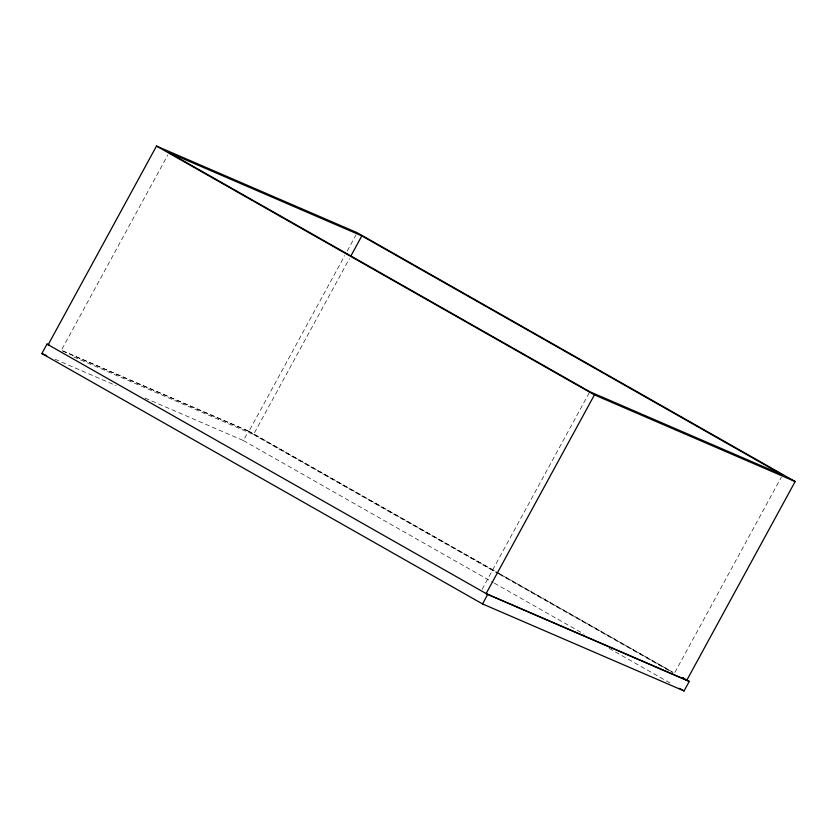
<?xml version="1.0" encoding="UTF-8"?>
<svg xmlns="http://www.w3.org/2000/svg" width="837" height="837" viewBox="0 0 837 837"><rect width="100%" height="100%" fill="white"/><g stroke="black" fill="none" stroke-linecap="round" stroke-linejoin="round"><path stroke-width="0.63" stroke-dasharray="4.18 3.14" d="M62.001 349.06L167.839 154.95M145.021 398.088L243.379 440.555L248.547 431.086L498.413 573.063M62.513 350.933L248.892 431.4L344.76 255.547M347.25 250.985L355.966 234.998M73.928 357.033L253.506 434.56L349.385 258.717M482.112 589.258L589.813 391.716M674.863 672.477L781.319 477.216M62.608 350.818L248.547 431.086M55.043 359.251L116.228 385.658M499.553 573.711L672.184 671.797M248.892 431.4L496.215 571.922M497.356 572.571L672.08 671.839M253.506 434.56L498.465 573.743M499.595 574.391L673.105 672.969M243.379 440.555L493.255 582.531M494.385 583.18L584.111 634.153M609.106 648.351L672.707 684.488"/><path stroke-width="1.26" d="M686.957 680.188L689.228 681.475L684.059 690.943L482.53 603.937L41.85 353.549L47.008 344.08L49.414 345.116M48.169 344.739L156.498 146.056L357.211 232.707L795.15 481.537L686.821 680.219L486.109 593.569L594.437 394.886L795.15 481.537M350.63 256.436L361.835 235.877L782.564 474.935L589.813 391.716L169.084 152.658L361.835 235.877M482.53 603.937L487.689 594.469L689.228 681.475M41.85 353.549L46.652 355.62M156.498 146.056L594.437 394.886M682.406 677.604L684.687 678.901M682.291 677.646L686.821 680.219M679.518 688.359L684.059 690.943M47.008 344.08L487.689 594.469"/></g></svg>
